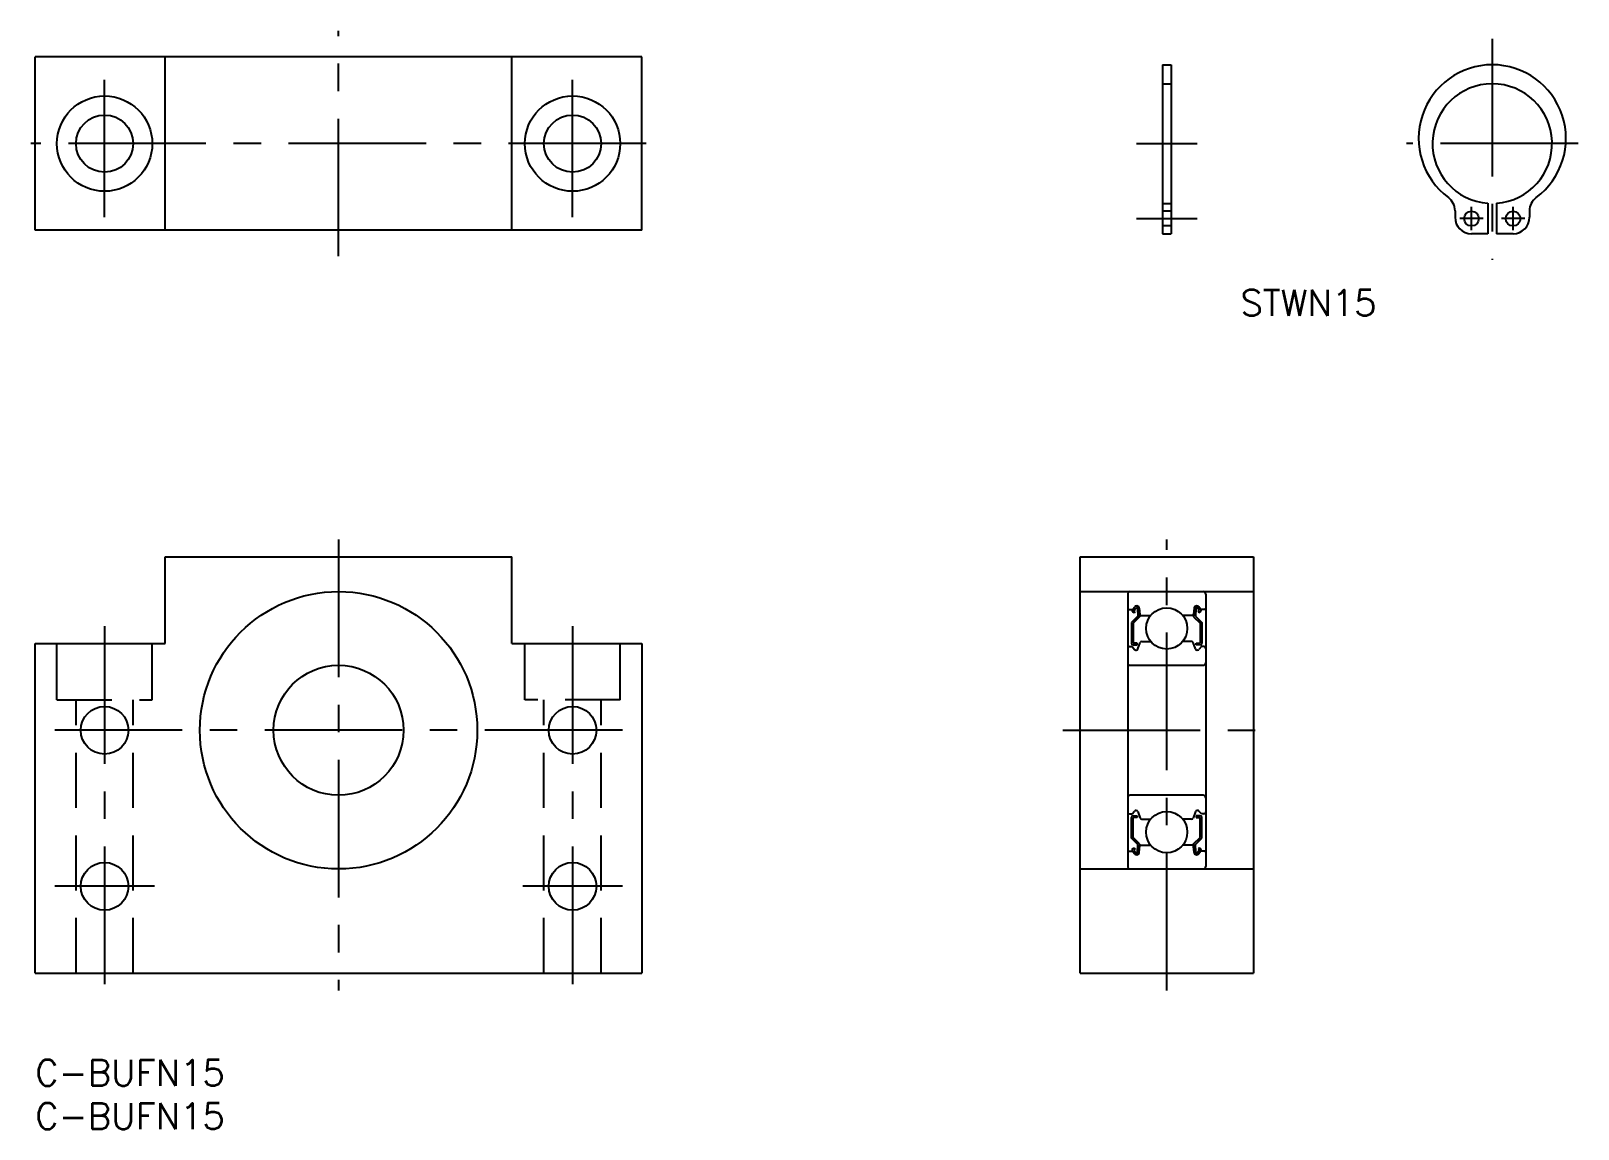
# Model space of a CAD drawing. Extents: x 0 to 178, y -8 to 119.
import ezdxf

# ---------------------------------------------------------------- set-up
doc = ezdxf.new("R2010")
doc.units = 0
doc.header["$LTSCALE"] = 0.5
doc.linetypes.add('CENTER', pattern=[50.8, 31.75, -6.35, 6.35, -6.35])
doc.linetypes.add('DASHED', pattern=[19.05, 12.7, -6.35])
for name, color, linetype in [('MSM_CENTER', 1, 'CENTER'), ('MSM_CONTINUOUS', 7, 'CONTINUOUS'), ('MSM_DASHED', 4, 'DASHED'), ('MSM_PART_NUMBER', 7, 'CONTINUOUS')]:
    doc.layers.add(name, color=color, linetype=linetype)
doc.styles.get("Standard").update_dxf_attribs({"font": 'txt.shx', "height": 3, "bigfont": 'bigfont.shx'})

# ---------------------------------------------------------------- blocks, each defined once
blk = doc.blocks.new('*U2')
at = {"layer": 'MSM_PART_NUMBER'}
blk.add_text('C-BUFN15', height=3, dxfattribs=at).set_placement((0, -3))
blk = doc.blocks.new('*U3')
at = {"layer": 'MSM_PART_NUMBER'}
blk.add_text('C-BUFN15', height=3, dxfattribs=at).set_placement((0, -8))
blk = doc.blocks.new('*U5')
at = {"layer": 'MSM_PART_NUMBER'}
blk.add_text('STWN15', height=3, dxfattribs=at).set_placement((139.08, 85.81))

msp = doc.modelspace()

# ---------------------------------------------------------------- linework, layer by layer
at = {"layer": 'MSM_CENTER'}
for p, q in [((35, 92.68), (35, 118.68)), ((168.13, 117.78), (168.13, 92.28)), ((8, 97.18), (8, 114.18)), ((62, 97.18), (62, 114.18)), ((70.5, 105.68), (-0.5, 105.68)), ((127.06, 105.68), (134.06, 105.68)), ((178.03, 105.68), (158.23, 105.68)), ((165.73, 95.68), (165.73, 98.38)), ((170.53, 95.68), (170.53, 98.38)), ((127.06, 97.03), (134.06, 97.03)), ((167.08, 97.03), (164.38, 97.03)), ((171.88, 97.03), (169.18, 97.03)), ((35, 60), (35, 8)), ((130.56, 8), (130.56, 60)), ((8, 50), (8, 8)), ((62, 50), (62, 8)), ((67.75, 38), (2.25, 38)), ((118.56, 38), (142.56, 38)), ((13.75, 20), (2.25, 20)), ((67.75, 20), (56.25, 20))]:
    msp.add_line(p, q, dxfattribs=at)
at = {"layer": 'MSM_CONTINUOUS'}
for p, q in [((0, 95.68), (0, 115.68)), ((70, 115.68), (0, 115.68)), ((15, 95.68), (15, 115.68)), ((55, 95.68), (55, 115.68)), ((70, 95.68), (70, 115.68)), ((130.06, 114.78), (130.06, 95.28)), ((130.06, 114.78), (131.06, 114.78)), ((131.06, 114.78), (131.06, 95.28)), ((167.63, 98.8), (167.63, 95.28)), ((168.63, 98.8), (168.63, 95.28)), ((163.83, 97.93), (163.83, 97.18)), ((168.63, 97.92), (168.63, 97.92)), ((168.63, 97.04), (168.63, 97.04)), ((172.43, 97.93), (172.43, 97.18)), ((70, 95.68), (0, 95.68)), ((130.06, 95.28), (131.06, 95.28)), ((167.63, 95.28), (165.73, 95.28)), ((170.53, 95.28), (168.63, 95.28)), ((15, 58), (55, 58)), ((15, 48), (15, 58)), ((55, 48), (55, 58)), ((120.56, 10), (120.56, 58)), ((120.56, 58), (140.56, 58)), ((140.56, 58), (140.56, 10)), ((120.56, 54), (140.56, 54)), ((126.06, 53.7), (126.06, 22.3)), ((135.06, 53.7), (135.06, 22.3)), ((126.16, 51.95), (126.62, 51.95)), ((126.62, 51.95), (126.87, 52.25)), ((126.77, 51.82), (127.02, 52.12)), ((126.92, 51.69), (126.77, 51.82)), ((127.2, 52.06), (127.24, 51.18)), ((127.4, 52.08), (127.46, 51.34)), ((133.72, 52.08), (133.65, 51.34)), ((133.92, 52.06), (133.87, 51.18)), ((134.34, 51.82), (134.09, 52.12)), ((134.19, 51.69), (134.34, 51.82)), ((134.5, 51.95), (134.25, 52.25)), ((134.96, 51.95), (134.5, 51.95)), ((127.24, 51.18), (126.49, 50.43)), ((126.49, 50.43), (126.49, 48.05)), ((126.8, 51.54), (126.64, 51.67)), ((127.44, 51.1), (126.69, 50.35)), ((126.69, 50.35), (126.69, 48.05)), ((126.8, 51.54), (126.92, 51.69)), ((127.44, 51.57), (127.44, 51.1)), ((127.56, 51.25), (128.71, 51.25)), ((133.55, 51.25), (132.41, 51.25)), ((133.67, 51.57), (133.67, 51.1)), ((133.67, 51.1), (134.42, 50.35)), ((133.87, 51.18), (134.62, 50.43)), ((134.32, 51.54), (134.19, 51.69)), ((134.32, 51.54), (134.47, 51.67)), ((134.42, 50.35), (134.42, 48.05)), ((134.62, 50.43), (134.62, 48.05)), ((127.7, 48.25), (128.71, 48.25)), ((133.42, 48.25), (132.41, 48.25)), ((0, 48), (15, 48)), ((0, 10), (0, 48)), ((55, 48), (70, 48)), ((70, 48), (70, 10)), ((126.26, 47.65), (126.56, 47.65)), ((126.56, 47.65), (126.83, 47.32)), ((127.14, 48.05), (126.69, 48.05)), ((126.69, 47.85), (127.14, 47.85)), ((126.99, 47.25), (127.05, 47.25)), ((127.14, 47.85), (127.14, 48.05)), ((127.24, 47.38), (127.51, 48.12)), ((133.88, 47.38), (133.61, 48.12)), ((133.97, 48.05), (134.42, 48.05)), ((133.97, 47.85), (133.97, 48.05)), ((134.42, 47.85), (133.97, 47.85)), ((134.13, 47.25), (134.06, 47.25)), ((134.56, 47.65), (134.28, 47.32)), ((134.86, 47.65), (134.56, 47.65)), ((126.36, 45.5), (134.76, 45.5)), ((134.76, 30.5), (126.36, 30.5)), ((126.56, 28.35), (126.83, 28.68)), ((126.99, 28.75), (127.05, 28.75)), ((127.24, 28.62), (127.51, 27.88)), ((133.88, 28.62), (133.61, 27.88)), ((134.13, 28.75), (134.06, 28.75)), ((134.56, 28.35), (134.28, 28.68)), ((126.26, 28.35), (126.56, 28.35)), ((126.49, 25.57), (126.49, 27.95)), ((126.69, 28.15), (127.14, 28.15)), ((127.14, 27.95), (126.69, 27.95)), ((126.69, 25.65), (126.69, 27.95)), ((127.14, 28.15), (127.14, 27.95)), ((127.7, 27.75), (128.71, 27.75)), ((133.42, 27.75), (132.41, 27.75)), ((134.42, 28.15), (133.97, 28.15)), ((133.97, 28.15), (133.97, 27.95)), ((133.97, 27.95), (134.42, 27.95)), ((134.42, 25.65), (134.42, 27.95)), ((134.86, 28.35), (134.56, 28.35)), ((134.62, 25.57), (134.62, 27.95)), ((127.24, 24.82), (126.49, 25.57)), ((127.44, 24.9), (126.69, 25.65)), ((133.67, 24.9), (134.42, 25.65)), ((133.87, 24.82), (134.62, 25.57)), ((126.16, 24.05), (126.62, 24.05)), ((126.62, 24.05), (126.87, 23.75)), ((126.8, 24.46), (126.64, 24.33)), ((126.92, 24.31), (126.77, 24.18)), ((126.77, 24.18), (127.02, 23.88)), ((126.8, 24.46), (126.92, 24.31)), ((127.2, 23.94), (127.24, 24.82)), ((127.4, 23.92), (127.46, 24.66)), ((127.44, 24.43), (127.44, 24.9)), ((127.56, 24.75), (128.71, 24.75)), ((133.55, 24.75), (132.41, 24.75)), ((133.72, 23.92), (133.65, 24.66)), ((133.67, 24.43), (133.67, 24.9)), ((133.92, 23.94), (133.87, 24.82)), ((134.34, 24.18), (134.09, 23.88)), ((134.32, 24.46), (134.19, 24.31)), ((134.19, 24.31), (134.34, 24.18)), ((134.5, 24.05), (134.25, 23.75)), ((134.32, 24.46), (134.47, 24.33)), ((134.96, 24.05), (134.5, 24.05)), ((120.56, 22), (140.56, 22)), ((0, 10), (70, 10)), ((120.56, 10), (140.56, 10))]:
    msp.add_line(p, q, dxfattribs=at)
for centre, radius in [((8, 105.68), 5.5), ((62, 105.68), 5.5), ((8, 105.68), 3.3), ((62, 105.68), 3.3), ((165.73, 97.03), 0.85), ((170.53, 97.03), 0.85), ((35, 38), 16), ((35, 38), 16), ((130.56, 49.75), 2.38), ((35, 38), 7.5), ((8, 38), 2.75), ((62, 38), 2.75), ((130.56, 26.25), 2.38), ((130.56, 26.25), 2.38), ((8, 20), 2.75), ((62, 20), 2.75)]:
    msp.add_circle(centre, radius, dxfattribs=at)
for centre, radius, start, end in [((168.13, 106.28), 8.5, 306.5949, 233.4051), ((168.13, 105.68), 6.9, 274.1555, 265.8445), ((161.93, 97.93), 1.9, 360, 53.4051), ((174.33, 97.93), 1.9, 126.5949, 180), ((165.73, 97.18), 1.9, 180, 270), ((170.53, 97.18), 1.9, 270, 0), ((126.36, 53.7), 0.3, 90, 180), ((134.76, 53.7), 0.3, 0, 90), ((126.16, 52.05), 0.1, 180, 270), ((126.77, 51.82), 0.2, 140.0002, 230.0848), ((127.1, 52.05), 0.3, 4.9968, 140.0002), ((127.1, 52.06), 0.1, 2.8198, 140.0033), ((134.02, 52.05), 0.3, 39.9998, 175.0032), ((134.02, 52.06), 0.1, 39.9967, 177.1802), ((134.34, 51.82), 0.2, 309.9152, 39.9998), ((134.96, 52.05), 0.1, 270, 0), ((127.56, 51.35), 0.1, 184.9968, 269.9995), ((133.55, 51.35), 0.1, 270.0005, 355.0032), ((127.7, 48.05), 0.2, 90, 159.9919), ((133.42, 48.05), 0.2, 20.0081, 90), ((126.26, 47.45), 0.2, 90, 180), ((126.69, 48.05), 0.2, 180, 270), ((126.99, 47.45), 0.2, 219.9962, 270), ((127.05, 47.45), 0.2, 270, 339.9919), ((134.06, 47.45), 0.2, 200.0081, 270), ((134.13, 47.45), 0.2, 270, 320.0038), ((134.42, 48.05), 0.2, 270, 0), ((134.86, 47.45), 0.2, 0, 90), ((126.36, 45.8), 0.3, 180, 270), ((134.76, 45.8), 0.3, 270, 0), ((126.36, 30.2), 0.3, 90, 180), ((134.76, 30.2), 0.3, 0, 90), ((126.99, 28.55), 0.2, 90, 140.0038), ((127.05, 28.55), 0.2, 20.0081, 90), ((134.06, 28.55), 0.2, 90, 159.9919), ((134.13, 28.55), 0.2, 39.9962, 90), ((126.26, 28.55), 0.2, 180, 270), ((126.69, 27.95), 0.2, 90, 180), ((127.7, 27.95), 0.2, 200.0081, 270), ((133.42, 27.95), 0.2, 270, 339.9919), ((134.42, 27.95), 0.2, 0, 90), ((134.86, 28.55), 0.2, 270, 0), ((126.16, 23.95), 0.1, 90, 180), ((126.77, 24.18), 0.2, 129.9152, 219.9998), ((127.1, 23.95), 0.3, 219.9998, 355.0032), ((127.1, 23.94), 0.1, 219.9967, 357.1802), ((127.56, 24.65), 0.1, 90.0005, 175.0032), ((133.55, 24.65), 0.1, 4.9968, 89.9995), ((134.02, 23.95), 0.3, 184.9968, 320.0002), ((134.02, 23.94), 0.1, 182.8198, 320.0033), ((134.34, 24.18), 0.2, 320.0002, 50.0848), ((134.96, 23.95), 0.1, 0, 90), ((126.36, 22.3), 0.3, 180, 270), ((134.76, 22.3), 0.3, 270, 0)]:
    msp.add_arc(centre, radius, start, end, dxfattribs=at)
at = {"layer": 'MSM_DASHED'}
for p, q in [((130.06, 112.58), (131.06, 112.58)), ((130.06, 98.78), (131.06, 98.78)), ((131.06, 97.88), (130.06, 97.88)), ((131.06, 96.18), (130.06, 96.18)), ((2.5, 41.5), (2.5, 48)), ((13.5, 41.5), (13.5, 48)), ((56.5, 41.5), (56.5, 48)), ((67.5, 41.5), (67.5, 48)), ((2.5, 41.5), (13.5, 41.5)), ((4.7, 10), (4.7, 41.5)), ((11.3, 10), (11.3, 41.5)), ((67.5, 41.5), (56.5, 41.5)), ((58.7, 10), (58.7, 41.5)), ((65.3, 10), (65.3, 41.5))]:
    msp.add_line(p, q, dxfattribs=at)

# ---------------------------------------------------------------- block references
at = {"layer": 'MSM_CONTINUOUS'}
for name in ['*U5', '*U2', '*U3']:
    msp.add_blockref(name, (0, 0), dxfattribs=at)

doc.saveas('drawing.dxf')
